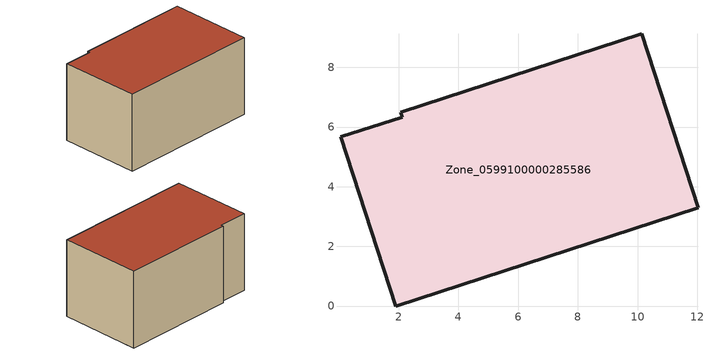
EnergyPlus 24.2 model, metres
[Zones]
Zone_0599100000285586
 floor ground (C_G): 12.03,3.29 1.89,0 0.05,5.67 2.12,6.33 2.06,6.49 10.14,9.12 z3.76
 wall outside (C_F): 12.03,3.29 10.14,9.12 2.06,6.49 2.12,6.33 0.05,5.67 1.89,0 12.03,3.29 z3.76:9.54
 roof outside (C_R): 1.89,0 12.03,3.29 10.14,9.12 2.06,6.49 2.12,6.33 0.05,5.67 z9.54
[BUILDING]
Pand.0599100000285586: North Axis=0; Terrain=City; Loads Convergence Tolerance Value=0.04; Temperature Convergence Tolerance Value=0.4; Solar Distribution=FullExterior; Maximum Number of Warmup Days=25; Minimum Number of Warmup Days=1
[Site:Location]
Rotterdam.The.Hague.AP_ZH_NLD Design_Conditions: Latitude=51.96; Longitude=4.45; Time Zone=1; Elevation=-4.5
[SITE:GROUNDTEMPERATURE:BUILDINGSURFACE]
18, 18, 18, 18, 18, 18, 18, 18, 18, 18, 18, 18
[MATERIAL] Thermal Absorptance=0.9; Solar Absorptance=0.7; Visible Absorptance=0.7
Name | Roughness | Thickness | Conductivity | Density | Specific Heat
G.TC.1946-1964 | MediumSmooth | 0.15 | 1 | 540 | 1210
F.TC.1946-1964 | Rough | 0.3 | 0.857143 | 1920 | 840
R.TC.1946-1964 | MediumRough | 0.2 | 0.235294 | 1500 | 1000
[CONSTRUCTION]
C_G: G.TC.1946-1964
C_F: F.TC.1946-1964
C_R: R.TC.1946-1964
[ZONE]
Zone_0599100000285586: Type=1; Multiplier=1; Ceiling Height=Autocalculate; Volume=Autocalculate; Floor Area=autocalculate; Part of Total Floor Area=Yes
[ZONEINFILTRATION:DESIGNFLOWRATE]
Infil_Zone_0599100000285586: Zone or ZoneList or Space or SpaceList=Zone_0599100000285586; Schedule=AlwaysOn; Design Flow Rate Calculation Method=Flow/Area; Flow Rate per Floor Area=0.003; Constant Term Coefficient=1; Temperature Term Coefficient=0; Velocity Term Coefficient=0; Velocity Squared Term Coefficient=0
[HVACTEMPLATE:ZONE:IDEALLOADSAIRSYSTEM]
Zone_0599100000285586: Maximum Heating Supply Air Temperature=50; Minimum Cooling Supply Air Temperature=13; Maximum Heating Supply Air Humidity Ratio=0.0156; Minimum Cooling Supply Air Humidity Ratio=0.0077; Heating Limit=NoLimit; Cooling Limit=NoLimit; Dehumidification Control Type=ConstantSensibleHeatRatio; Cooling Sensible Heat Ratio=0.7; Dehumidification Setpoint=60; Humidification Control Type=None; Humidification Setpoint=30; Outdoor Air Method=None; Outdoor Air Flow Rate per Person=0.00944; Outdoor Air Flow Rate per Zone Floor Area=0; Outdoor Air Flow Rate per Zone=0; Demand Controlled Ventilation Type=None; Outdoor Air Economizer Type=NoEconomizer; Heat Recovery Type=None; Sensible Heat Recovery Effectiveness=0.7; Latent Heat Recovery Effectiveness=0.65
[ZONECONTROL:THERMOSTAT]
ThermostatControl_Zone_0599100000285586: Zone or ZoneList=Zone_0599100000285586; Control Type Schedule=DualSetpointControlType; Control 1=Thermostat_Zone_0599100000285586; Temperature Difference Between Cutout And Setpoint=0
[THERMOSTATSETPOINT:DUALSETPOINT]
Thermostat_Zone_0599100000285586: Heating Setpoint Temperature Schedule=HeatingSetpoint_Zone_0599100000285586; Cooling Setpoint Temperature Schedule=CoolingSetpoint_Zone_0599100000285586
[SCHEDULE:COMPACT]
HeatingSetpoint_Zone_0599100000285586: Through: 12/31, For: AllDays, Until: 24:00, 21
CoolingSetpoint_Zone_0599100000285586: Through: 12/31, For: AllDays, Until: 24:00, 24
DualSetpointControlType: Through: 12/31, For: AllDays, Until: 24:00, 4
AlwaysOn: Through: 12/31, For: AllDays, Until: 24:00, 1
